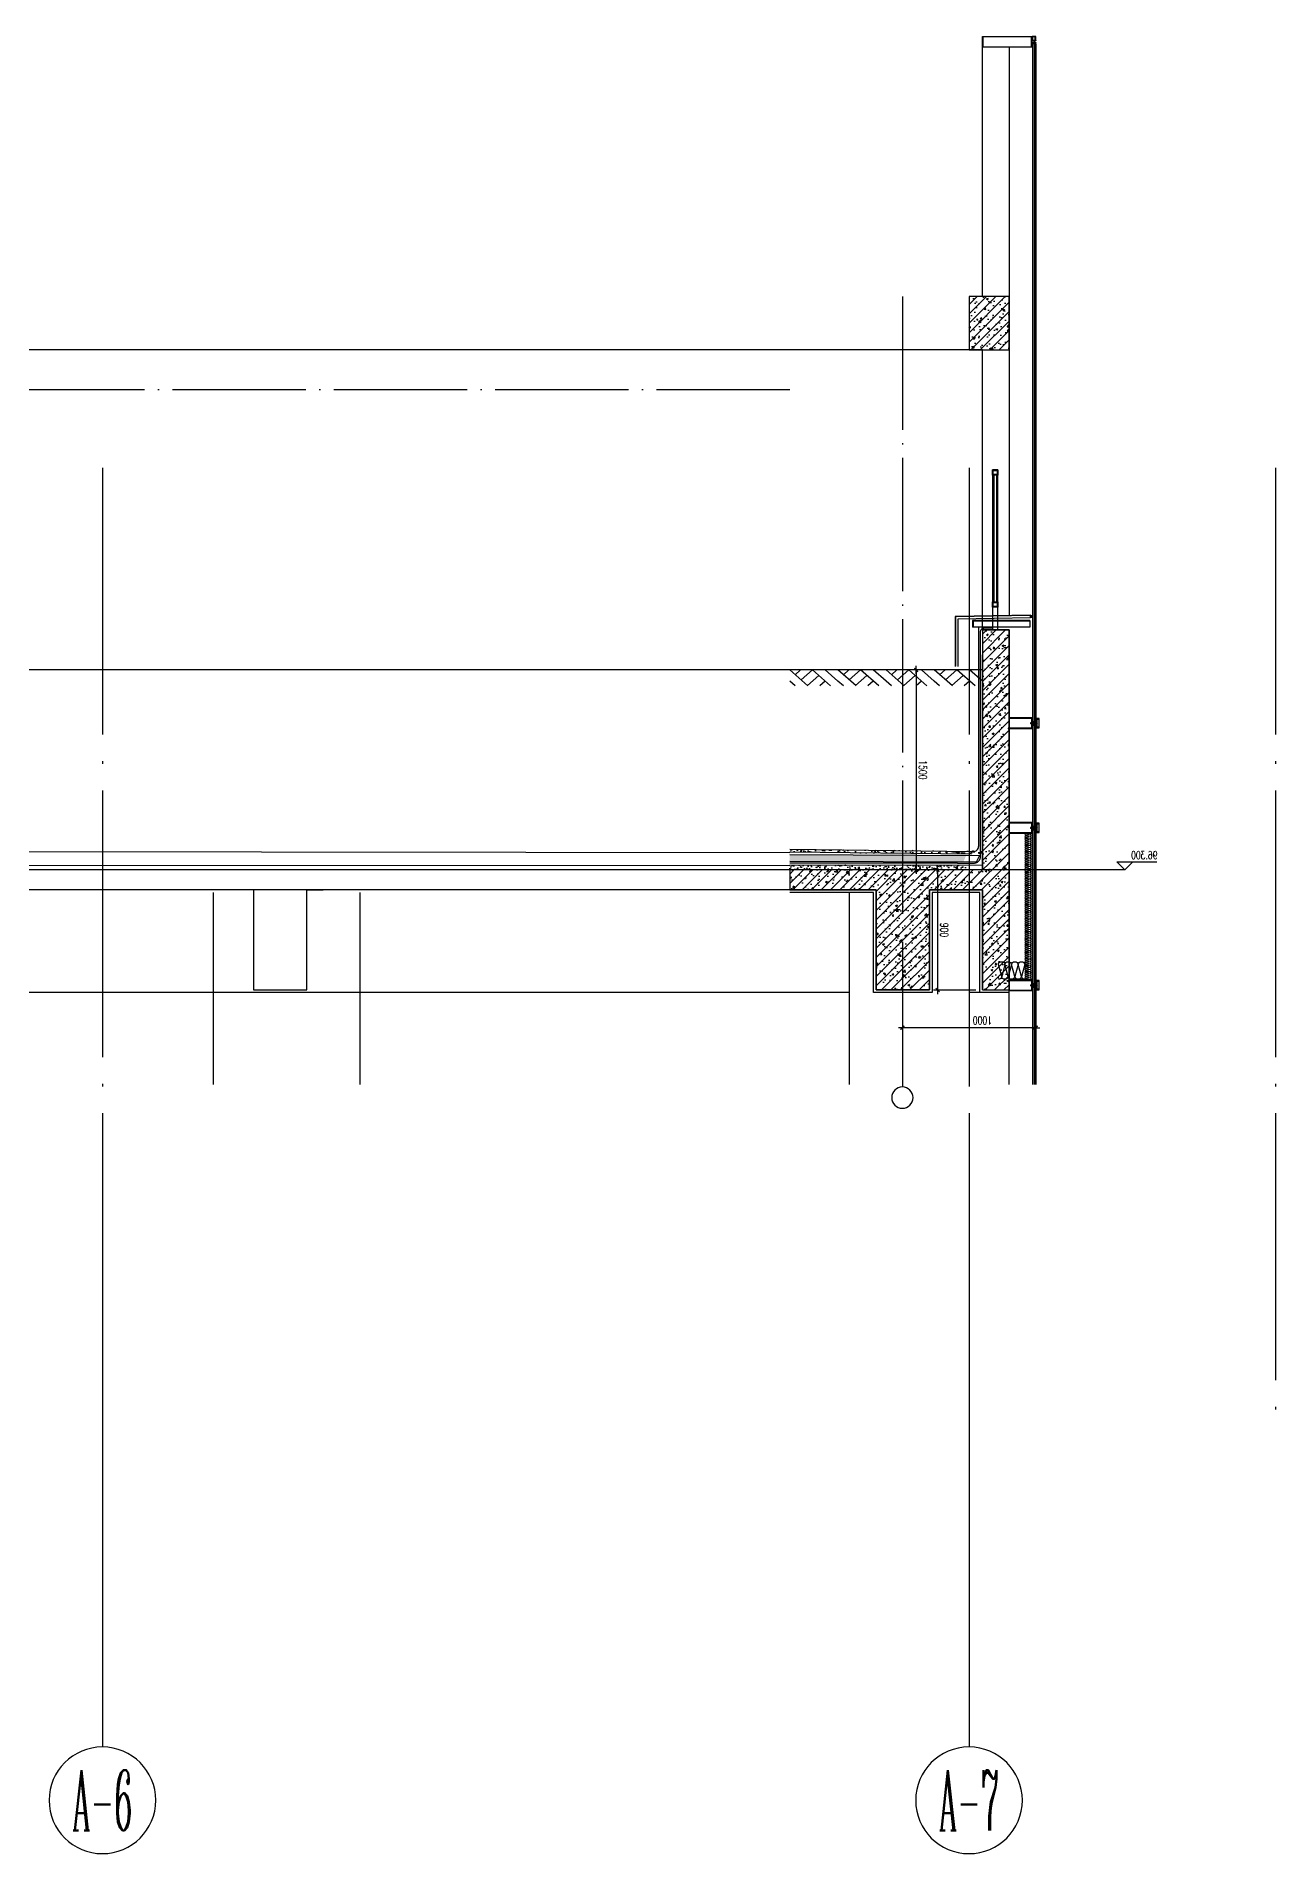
# Model space of a CAD drawing. Extents: x 1980812 to 2578970, y -669191 to 284498.
# Drawn here: x 2036271 to 2045567, y -669191 to -655566 of the extents above; entities that cross this region are included whole.
import ezdxf
from ezdxf.enums import TextEntityAlignment as Align

# ---------------------------------------------------------------- set-up
doc = ezdxf.new("R2010")
doc.units = 0
doc.header["$LTSCALE"] = 1000
doc.header["$MEASUREMENT"] = 0
for name, pattern in [('CENTER', [2, 1.25, -0.25, 0.25, -0.25]), ('DASH', [0.35, 0.25, -0.1]), ('DOTE', [2.42, 2, -0.2, 0.02, -0.2]), ('HIDDEN', [0.375, 0.25, -0.125]), ('HIDDEN2', [0.1875, 0.125, -0.0625])]:
    doc.linetypes.add(name, pattern=pattern)
for name, color, linetype in [('A-SECT-MBND-FINE', 252, 'Continuous'), ('A-SECT-MCUT', 1, 'Continuous'), ('A-SECT-MCUT-FINE', 137, 'Continuous'), ('ALUM-02', 4, 'Continuous'), ('AXIS', 3, 'Continuous'), ('AXIS_TEXT', 7, 'Continuous'), ('BH', 191, 'Continuous'), ('DIM_ELEV', 3, 'Continuous'), ('dote', 1, 'DOTE'), ('FILL', 251, 'Continuous'), ('PUB_TEXT', 7, 'Continuous'), ('SF', 1, 'Continuous'), ('STEEL', 3, 'Continuous'), ('SXJF', 8, 'Continuous'), ('TEXT', 7, 'Continuous'), ('WALL', 4, 'Continuous'), ('WINDOW', 2, 'Continuous'), ('保温卷材', 6, 'Continuous'), ('保温板', 20, 'Continuous'), ('可见看线', 63, 'Continuous'), ('柱墙填充', 181, 'Continuous'), ('栏杆', 143, 'Continuous'), ('详细标注', 231, 'Continuous'), ('防水卷材', 6, 'DASH'), ('面层', 31, 'Continuous')]:
    doc.layers.add(name, color=color, linetype=linetype)
doc.styles.add('_TCH_AXIS', font='COMPLEX', dxfattribs={"bigfont": 'GBCBIG'})
doc.styles.add('_TCH_DIM', font='SIMPLEX', dxfattribs={"bigfont": 'GBCBIG'})
doc.styles.add('COMPLEX', font='COMPLEX')
doc.styles.add('DIM_FONT', font='SIMPLEX', dxfattribs={"width": 0.7, "bigfont": 'GBCBIG'})
doc.styles.add('ROMANS', font='simplex_.ttf', dxfattribs={"width": 0.8, "height": 500})
doc.dimstyles.new('DIMN20', dxfattribs={"dimscale": 0.2, "dimtxt": 300, "dimasz": 1, "dimexe": 150, "dimexo": 0, "dimgap": 100, "dimtad": 1, "dimdec": 0, "dimzin": 0, "dimdsep": 46, "dimtxsty": 'DIM_FONT', "dimblk1": '_DIMX', "dimblk2": '_DIMX', "dimsah": 1, "dimcen": 0.09, "dimclrd": 256, "dimclre": 256, "dimclrt": 7, "dimadec": 0, "dimazin": 0, "dimtfac": 1, "dimtdec": 0, "dimtix": 1, "dimtmove": 2, "dimatfit": 3, "dimldrblk": '_DIMX', "dimfxl": 150, "dimtolj": 1, "dimtzin": 0, "dimarcsym": 0})
pattern_1 = [(130, (3540175.08, -414547.667), (-71.7260183, -6.2752135), [7.5, -82.5]), (185, (3540175.08, -414547.67), (13.8751334, 75.2192134), [6, -66]), (79.5486, (3540169.105, -414548.19), (-57.8509382, 68.9439542), [6.374019, -70.1142112]), (133.8158, (3540175.08, -414527.67), (-106.724105, -16.5519014), [11.25, -123.75]), (83.3644, (3540166.19, -414529.05), (-93.4662706, 97.411787), [9.561029, -105.1713]), (188.8158, (3540175.08, -414527.67), (-93.4661945, 97.41186), [9, -99]), (159, (3540165.08, -414532.667), (-59.6907052, -40.261889), [7.5, -82.5]), (214, (3540165.08, -414532.67), (-24.3315332, 72.5150045), [6, -66]), (108.5486, (3540160.11, -414536.02), (-84.022263, 32.2530497), [6.374019, -70.1142112]), (142.5, (3540175.083, -414547.667), (-1.21598553, 33.2893854), [0, -65.2, 0, -67, 0, -66.25]), (172.5, (3540175.083, -414547.667), (-26.30695374, 39.4411712), [0, -38.2, 0, -63.7, 0, -25.25]), (212.5, (3540197.383, -414547.667), (-53.3822436, -2.25548717), [0, -25, 0, -78, 0, -103.5]), (222.5, (3540207.383, -414547.667), (-58.318617, 10.0104982), [0, -32.5, 0, -51.8, 0, -73.5])]

# ---------------------------------------------------------------- blocks, each defined once
blk = doc.blocks.new('_DIMX')
blk.add_line((-150, 0), (150, 0))
at = {"const_width": 50}
blk.add_lwpolyline([(-70, -70), (70, 70)], dxfattribs=at)
blk = doc.blocks.new('*D2859')
at = {"layer": 'Defpoints', "color": 0, "transparency": 16777216}
for p in [(2043467, -661816, 0), (2043031, -662716), (2043317, -662716, 0)]:
    blk.add_point(p, dxfattribs=at)
at = {"layer": '详细标注', "lineweight": -2, "transparency": 16777216}
for p, q in [((2043467, -661816), (2043001, -661816)), ((2043031, -661816), (2043031, -662715)), ((2043317, -662716), (2043001, -662716))]:
    blk.add_line(p, q, dxfattribs=at)
at = {"layer": '详细标注', "lineweight": -2, "transparency": 16777216, "xscale": 0.2, "yscale": 0.2, "zscale": 0.2}
for p, rotation in [((2043031, -661816), 90), ((2043031, -662716), 270)]:
    blk.add_blockref('_DIMX', p, dxfattribs=dict(at, rotation=rotation))
at = {"layer": '详细标注', "color": 7, "transparency": 16777216, "insert": (2043081, -662266), "char_height": 60, "attachment_point": 5, "rotation": 270, "style": 'DIM_FONT'}
blk.add_mtext('\\A1;900', dxfattribs=at)
blk = doc.blocks.new('*D2860')
at = {"layer": 'Defpoints', "color": 0, "transparency": 16777216}
for p in [(2043367, -660316, 0), (2042870, -661816), (2043367, -661816, 0)]:
    blk.add_point(p, dxfattribs=at)
at = {"layer": '详细标注', "lineweight": -2, "transparency": 16777216}
for p, q in [((2043367, -660316), (2042840, -660316)), ((2042870, -660316), (2042870, -661815)), ((2043367, -661816), (2042840, -661816))]:
    blk.add_line(p, q, dxfattribs=at)
at = {"layer": '详细标注', "lineweight": -2, "transparency": 16777216, "xscale": 0.2, "yscale": 0.2, "zscale": 0.2}
for p, rotation in [((2042870, -660316), 90), ((2042870, -661816), 270)]:
    blk.add_blockref('_DIMX', p, dxfattribs=dict(at, rotation=rotation))
at = {"layer": '详细标注', "color": 7, "transparency": 16777216, "insert": (2042920, -661066), "char_height": 60, "attachment_point": 5, "rotation": 270, "style": 'DIM_FONT'}
blk.add_mtext('\\A1;1500', dxfattribs=at)
blk = doc.blocks.new('*D2861')
at = {"layer": 'Defpoints', "color": 0, "transparency": 16777216}
for p in [(2042767, -662850, 0), (2043767, -662850, 0), (2042767, -662999, 0)]:
    blk.add_point(p, dxfattribs=at)
at = {"layer": '详细标注', "lineweight": -2, "transparency": 16777216}
for p, q in [((2042767, -662850, 0), (2042767, -663029, 0)), ((2043767, -662850, 0), (2043767, -663029, 0)), ((2043766, -662999, 0), (2042767, -662999, 0))]:
    blk.add_line(p, q, dxfattribs=at)
at = {"layer": '详细标注', "lineweight": -2, "transparency": 16777216, "xscale": 0.2, "yscale": 0.2, "zscale": 0.2}
for p, rotation in [((2042767, -662999, 0), 180.0001417784383), ((2043767, -662999, 0), 0.0001417784382115813)]:
    blk.add_blockref('_DIMX', p, dxfattribs=dict(at, rotation=rotation))
at = {"layer": '详细标注', "color": 7, "transparency": 16777216, "insert": (2043367, -662944, 0), "char_height": 60, "attachment_point": 5, "rotation": 180.0001, "style": 'DIM_FONT'}
blk.add_mtext('\\A1;1000', dxfattribs=at)
blk = doc.blocks.new('M5x45_Pan')
at = {"color": 8, "linetype": 'HIDDEN'}
for p, q in [((0, 2), (45, 2)), ((44, -3), (44, 2)), ((0, -2), (45, -2))]:
    blk.add_line(p, q, dxfattribs=at)
at = {"color": 0, "linetype": 'ByBlock'}
blk.add_lwpolyline([(-1, -5), (0, -5), (0, 5), (-1, 5, 0.228537), (-2, 4, 0.349288), (-2, -4, 0.228537)], format="xyb", close=True, dxfattribs=at)
at = {"color": 8, "linetype": 'HIDDEN2'}
blk.add_lwpolyline([(-4, 1), (-2, 1), (-2, -1), (-4, -1)], dxfattribs=at)
at = {"color": 8, "linetype": 'ByBlock'}
blk.add_lwpolyline([(0, 2), (44, 2), (45, 2), (45, -2), (44, -3), (0, -3)], dxfattribs=at)
at = {"layer": 'TEXT', "color": 8, "linetype": 'CENTER'}
blk.add_line((48, 0), (-7, 0), dxfattribs=at)
at = {"layer": 'Defpoints', "color": 8, "style": 'ROMANS', "width": 0.8}
blk.add_text('M5x45', height=1, rotation=90, dxfattribs=at).set_placement((-1, 0), align=Align.MIDDLE)
blk = doc.blocks.new('A$C7D172E5E')
at = {"layer": 'A-SECT-MCUT'}
for points in [[(0, -40), (0, -80), (-136, -80), (-172, -80), (-172, -48), (-189, -48), (-189, -47), (-185, -46), (-185, -47), (-172, -47), (-172, -40), (-172, -33), (-185, -33), (-185, -34), (-189, -33), (-189, -32), (-172, -32), (-172, 0), (-136, 0), (0, 0)], [(-189, -45), (-185, -45), (-185, -46), (-185, -47), (-186, -46), (-189, -47), (-189, -48), (-201, -48), (-201, -46), (-191, -46), (-191, -34), (-201, -34), (-201, -32), (-189, -32), (-189, -33), (-186, -34), (-185, -33), (-185, -34), (-185, -35), (-189, -35)], [(-169, -78), (-3, -78), (-3, -40), (-3, -3), (-169, -3)]]:
    blk.add_lwpolyline(points, close=True, dxfattribs=at)
for points in [[(-205, -75), (-225, -75), (-225, -5), (-205, -5, -0.414214), (-205, -6), (-205, -6, -0.351524), (-205, -6), (-209, -7, -0.256425), (-210, -7), (-210, -6, 0.198912), (-211, -6), (-216, -6, 0.414214), (-217, -7), (-217, -10, -0.414214), (-217, -10), (-218, -10, -0.414214), (-218, -10), (-218, -7, 0.414214), (-219, -6), (-223, -6, 0.414214), (-223, -7), (-223, -73, 0.414214), (-223, -74), (-219, -74, 0.414214), (-218, -73), (-218, -70, -0.414214), (-218, -70), (-217, -70, -0.414214), (-217, -70), (-217, -73, 0.414214), (-216, -74), (-211, -74, 0.198912), (-210, -74), (-210, -73, -0.256425), (-209, -73), (-205, -74, -0.351524), (-205, -74), (-205, -75, -0.414214)], [(-205, -29, -0.414214), (-205, -30), (-206, -30, 0.414214), (-207, -30), (-207, -50, 0.414214), (-206, -51), (-205, -51, -0.414214), (-205, -51), (-205, -52, -0.414214), (-205, -53), (-209, -53), (-209, -60, 0.414214), (-209, -61), (-205, -61, -0.414214), (-205, -61), (-205, -64, -0.414214), (-205, -64), (-206, -64, -0.414214), (-206, -64), (-206, -63, 0.414214), (-207, -63), (-209, -63, 0.414214), (-209, -63), (-209, -70, 0.414214), (-209, -71), (-207, -71, 0.414214), (-206, -70), (-206, -70, -0.414214), (-206, -69), (-205, -69, -0.414214), (-205, -70), (-205, -73, -0.479811), (-206, -73), (-209, -73, 0.256425), (-210, -73), (-210, -73, -0.198912), (-211, -74), (-214, -74, -0.10157), (-214, -74), (-216, -73, -0.300021), (-217, -72), (-217, -71, -0.414214), (-216, -71), (-212, -71, 0.414214), (-212, -70), (-212, -63), (-212, -17), (-212, -10, 0.414214), (-212, -9), (-216, -9, -0.414214), (-217, -9), (-217, -8, -0.300021), (-216, -7), (-214, -6, -0.10157), (-214, -6), (-211, -6, -0.198912), (-210, -7), (-210, -7, 0.256425), (-209, -7), (-206, -7, -0.479811), (-205, -7), (-205, -10, -0.414214), (-205, -11), (-206, -11, -0.414214), (-206, -10), (-206, -10, 0.414214), (-207, -9), (-209, -9, 0.414214), (-209, -10), (-209, -17, 0.414214), (-209, -17), (-207, -17, 0.414214), (-206, -17), (-206, -16, -0.414214), (-206, -16), (-205, -16, -0.414214), (-205, -16), (-205, -19, -0.414214), (-205, -19), (-209, -19, 0.414214), (-209, -20), (-209, -28), (-205, -28, -0.414214), (-205, -28)]]:
    blk.add_lwpolyline(points, format="xyb", close=True, dxfattribs=at)
at = {"layer": 'A-SECT-MCUT-FINE'}
for p, q in [((-181, -26, 0), (-195, -26, 0)), ((-181, -54, 0), (-195, -54, 0))]:
    blk.add_line(p, q, dxfattribs=at)
for centre in [(-182, -29, 0), (-182, -51, 0)]:
    blk.add_circle(centre, 2.98, dxfattribs=at)
for centre, start, end in [((-199, -29, 0), 320.5682, 27.9183), ((-199, -51, 0), 332.0817, 39.4318)]:
    blk.add_arc(centre, 5.39, start, end, dxfattribs=at)
at = {"layer": 'WINDOW'}
for p, q in [((-200, -25, 0), (-199, -26, 0)), ((-200, -55, 0), (-199, -54, 0)), ((-199, -26, 0), (-195, -26, 0)), ((-199, -54, 0), (-195, -54, 0)), ((-195, -26, 0), (-194, -25, 0)), ((-195, -54, 0), (-194, -55, 0)), ((-181, -26, 0), (-182, -25, 0)), ((-181, -54, 0), (-182, -55, 0)), ((-177, -26, 0), (-181, -26, 0)), ((-177, -54, 0), (-181, -54, 0)), ((-176, -25, 0), (-177, -26, 0)), ((-176, -55, 0), (-177, -54, 0))]:
    blk.add_line(p, q, dxfattribs=at)
at = {"layer": 'SF', "rotation": 0.0004018880973149244}
blk.add_blockref('M5x45_Pan', (-207, -40, 0), dxfattribs=at)
blk = doc.blocks.new('15mm铝板胶缝')
at = {"layer": 'FILL'}
h = blk.add_hatch(dxfattribs=at)
h.set_pattern_fill('HEX', color=256, scale=7, style=0)
h.set_pattern_definition([(0, (-4e-14, -1.343), (0, 1.51554), [0.875, -1.75]), (120, (-4e-14, -1.343), (-1.3125, -0.75777), [0.875, -1.75]), (60, (0.875, -1.343), (-1.3125, 0.75777), [0.875, -1.75])])
edge = h.paths.add_edge_path()
edge.add_ellipse((8, 12), major_axis=(-7.5, 0), ratio=0.703876, start_angle=0, end_angle=360)
h = blk.add_hatch(dxfattribs=at)
h.set_pattern_fill('DOTS', color=256, scale=10, style=0)
edge = h.paths.add_edge_path()
edge.add_line((15, 0), (15, 11))
edge.add_ellipse((8, 12), major_axis=(-7.5, 0), ratio=0.703876, start_angle=0, end_angle=180, ccw=False)
edge.add_line((0, 10), (0, 0))
edge.add_arc((8, -13), 15.1, 60.1372, 119.8628, ccw=False)
at = {"layer": 'SXJF'}
blk.add_lwpolyline([(15, 12), (15, 0, 0.266667), (0, 0), (0, 12)], format="xyb", dxfattribs=at)
blk.add_ellipse((8, 12), major_axis=(-7.5, 0), ratio=0.703876, dxfattribs=at)
blk = doc.blocks.new('$LinePat$素土夯实')
at = {"color": 0}
for p, q in [((0, -210), (210, 0)), ((120, -300), (420, 0)), ((420, 0), (608, -188)), ((495, -300), (795, 0)), ((615, 0), (705, -90)), ((210, -210), (300, -300)), ((315, -105), (502, -293)), ((705, -300), (795, -210))]:
    blk.add_line(p, q, dxfattribs=at)
blk = doc.blocks.new('_AXISO')
blk.add_circle((0, 0), 0.5)
at = {"layer": 'AXIS_TEXT', "style": 'COMPLEX', "width": 1.041667}
blk.add_attdef('A', text='', height=0.56, dxfattribs=at).set_placement((-0.25, -0.28), (0.25, -0.28), align=Align.FIT)
blk = doc.blocks.new('$LinePat$岩棉板')
at = {"color": 0}
for p, q in [((0, -17), (12, -67)), ((12, -67), (24, -17))]:
    blk.add_line(p, q, dxfattribs=at)
for centre, start, end in [((12, -17), 0, 180), ((0, -67), 270, 0), ((24, -67), 180, 270)]:
    blk.add_arc(centre, 12, start, end, dxfattribs=at)
at = {"layer": 'Defpoints'}
blk.add_point((0, 0.1), dxfattribs=at)
at = {"layer": 'Defpoints', "color": 0}
blk.add_point((24, -84), dxfattribs=at)

msp = doc.modelspace()

# ---------------------------------------------------------------- hatches: boundary and pattern name
at = {"layer": 'BH'}
h = msp.add_hatch(dxfattribs=at)
h.set_pattern_fill('惶妮土', color=256, scale=10, style=0)
h.set_pattern_definition(pattern_1)
h.paths.add_polyline_path([(2043366.5, -661674.3), (2043366.5, -661693.4), (2041921.6, -661682.8), (2041921.6, -661663.7)])
h = msp.add_hatch(dxfattribs=at)
h.set_pattern_fill('惶妮土', color=256, scale=10, style=0)
h.set_pattern_definition(pattern_1)
h.paths.add_polyline_path([(2043246.5, -661780), (2043246.5, -661815.8), (2041921.6, -661815.8), (2041921.6, -661778.2)])
at = {"layer": '保温板'}
h = msp.add_hatch(dxfattribs=at)
h.set_pattern_fill('HONEY', color=256, scale=8, style=0)
h.set_pattern_definition([(7e-15, (525038.008, -177403.081), (19.05, 10.99852), [12.7, -25.4]), (120, (525038.008, -177403.081), (-19.049997724, 10.99852394), [12.7, -25.4]), (60, (525038.008, -177403.081), (2.276e-06, 21.99704394), [-25.4, 12.7])])
h.paths.add_polyline_path([(2042740.9, -661707.2), (2043244.1, -661710.1), (2043224.5, -661753.4), (2041921.6, -661750.4), (2041921.6, -661703.4)])
at = {"layer": '柱墙填充'}
h = msp.add_hatch(dxfattribs=at)
h.set_pattern_fill('钢筋混凝土', color=256, scale=20)
h.set_pattern_definition([(45, (722263.257, 174490.42), (-35.355339, 35.355339), []), (50, (722263.26, 174490.42), (143.4520365, -12.550427), [15, -165]), (355, (722263.26, 174490.42), (-27.750267, 150.438427), [12, -132]), (100.4514, (722275.21, 174489.38), (115.701876, 137.887908), [12.748038, -140.228422]), (46.1842, (722263.26, 174530.42), (213.44821, -33.103803), [22.5, -247.5]), (96.6356, (722281.04, 174527.66), (186.93254, 194.823574), [19.122058, -210.3426]), (351.1842, (722263.26, 174530.42), (186.93239, 194.82372), [18, -198]), (21, (722283.26, 174520.42), (119.38141, -80.523778), [15, -165]), (326, (722283.26, 174520.42), (48.663066, 145.030009), [12, -132]), (71.4514, (722293.2, 174513.71), (168.044526, 64.506099), [12.748038, -140.228422]), (37.5, (722263.257, 174490.42), (2.431971, 66.5787708), [0, -130.4, 0, -134, 0, -132.5]), (7.5, (722263.26, 174490.42), (52.6139075, 78.8823424), [0, -76.4, 0, -127.4, 0, -50.5]), (327.5, (722218.657, 174490.42), (106.7644872, -4.5109743), [0, -50, 0, -156, 0, -207]), (317.5, (722198.66, 174490.42), (116.637234, 20.0209965), [0, -65, 0, -103.6, 0, -147])])
h.paths.add_polyline_path([(2043566.5, -657515.7), (2043266.5, -657515.7), (2043266.5, -657915.7), (2043566.5, -657915.7)])
h = msp.add_hatch(dxfattribs=at)
h.set_pattern_fill('钢筋混凝土', color=256, scale=20)
h.set_pattern_definition([(45, (721483.76, 169652.87), (-35.355339, 35.355339), []), (50, (721483.76, 169652.87), (143.4520365, -12.550427), [15, -165]), (355, (721483.76, 169652.87), (-27.750267, 150.438427), [12, -132]), (100.4514, (721495.72, 169651.82), (115.701876, 137.887908), [12.748038, -140.228422]), (46.1842, (721483.76, 169692.87), (213.44821, -33.103803), [22.5, -247.5]), (96.6356, (721501.55, 169690.11), (186.93254, 194.823574), [19.122058, -210.3426]), (351.1842, (721483.76, 169692.87), (186.93239, 194.82372), [18, -198]), (21, (721503.76, 169682.87), (119.38141, -80.523778), [15, -165]), (326, (721503.76, 169682.87), (48.663066, 145.030009), [12, -132]), (71.4514, (721513.71, 169676.16), (168.044526, 64.506099), [12.748038, -140.228422]), (37.5, (721483.76, 169652.87), (2.431971, 66.5787708), [0, -130.4, 0, -134, 0, -132.5]), (7.5, (721483.76, 169652.87), (52.6139075, 78.8823424), [0, -76.4, 0, -127.4, 0, -50.5]), (327.5, (721439.16, 169652.87), (106.7644872, -4.5109743), [0, -50, 0, -156, 0, -207]), (317.5, (721419.16, 169652.87), (116.637234, 20.0209965), [0, -65, 0, -103.6, 0, -147])])
h.paths.add_polyline_path([(2043566.5, -660015.7), (2043366.5, -660015.7), (2043366.5, -661815.7), (2041921.6, -661815.7), (2041921.6, -661965.7), (2042569, -661965.7), (2042569, -662715.7), (2042969, -662715.7), (2042969, -661965.7), (2043366.5, -661965.7), (2043366.5, -662715.7), (2043566.5, -662715.7)])

# ---------------------------------------------------------------- linework, layer by layer
at = {"layer": 'A-SECT-MBND-FINE'}
for p, q in [((2042445, -661965.7, 0), (2042045, -661965.7, 0)), ((2037899, -662715.7, 0), (2038299, -662715.7, 0)), ((2042969, -662715.7, 0), (2042569, -662715.7, 0))]:
    msp.add_line(p, q, dxfattribs=at)
at = {"layer": 'A-SECT-MCUT', "elevation": 0}
for points in [[(2043366.5, -655605.7), (2043366.5, -655565.7), (2043702.1, -655565.7), (2043738.5, -655565.7), (2043738.5, -655597.9), (2043755.2, -655597.9), (2043755.2, -655598.8), (2043751.8, -655599.6), (2043751.2, -655599.1), (2043738.5, -655599.1), (2043738.5, -655605.7), (2043738.5, -655612.2), (2043751.2, -655612.2), (2043751.8, -655611.7), (2043755.2, -655612.5), (2043755.2, -655613.4), (2043738.5, -655613.4), (2043738.5, -655645.7), (2043702.1, -655645.7), (2043366.5, -655645.7)], [(2043735.5, -655568.2), (2043369.5, -655568.2), (2043369.5, -655605.7), (2043369.5, -655643.2), (2043735.5, -655643.2)], [(2043766.5, -655565.7), (2043739.5, -655565.7), (2043739.5, -655596.9), (2043766.5, -655596.9)], [(2043763.5, -655568.7), (2043742.5, -655568.7), (2043742.5, -655593.9), (2043763.5, -655593.9)], [(2043755.8, -655600.3), (2043752, -655600.7), (2043751.1, -655599.6), (2043751.7, -655599.1), (2043752.3, -655599.6), (2043755.8, -655598.8), (2043755.8, -655597.9), (2043767, -655597.9), (2043767, -655599.4), (2043757, -655599.4), (2043757, -655611.9), (2043767, -655611.9), (2043767, -655613.4), (2043755.8, -655613.4), (2043755.8, -655612.6), (2043752.3, -655611.7), (2043751.7, -655612.2), (2043751.1, -655611.8), (2043752, -655610.7), (2043755.8, -655611)], [(2043755.8, -655600.3), (2043752, -655600.7), (2043751.1, -655599.6), (2043751.7, -655599.1), (2043752.3, -655599.6), (2043755.8, -655598.8), (2043755.8, -655597.9), (2043767, -655597.9), (2043767, -655599.4), (2043757, -655599.4), (2043757, -655611.9), (2043767, -655611.9), (2043767, -655613.4), (2043755.8, -655613.4), (2043755.8, -655612.6), (2043752.3, -655611.7), (2043751.7, -655612.2), (2043751.1, -655611.8), (2043752, -655610.7), (2043755.8, -655611)], [(2043755.8, -655600.3), (2043752, -655600.7), (2043751.1, -655599.6), (2043751.7, -655599.1), (2043752.3, -655599.6), (2043755.8, -655598.8), (2043755.8, -655597.9), (2043767, -655597.9), (2043767, -655599.4), (2043757, -655599.4), (2043757, -655611.9), (2043767, -655611.9), (2043767, -655613.4), (2043755.8, -655613.4), (2043755.8, -655612.6), (2043752.3, -655611.7), (2043751.7, -655612.2), (2043751.1, -655611.8), (2043752, -655610.7), (2043755.8, -655611)], [(2043566.5, -660715.7), (2043566.5, -660755.7), (2043702.1, -660755.7), (2043738.5, -660755.7), (2043738.5, -660723.4), (2043755.2, -660723.4), (2043755.2, -660722.5), (2043751.8, -660721.7), (2043751.2, -660722.2), (2043738.5, -660722.2), (2043738.5, -660715.7), (2043738.5, -660709.1), (2043751.2, -660709.1), (2043751.8, -660709.6), (2043755.2, -660708.8), (2043755.2, -660707.9), (2043738.5, -660707.9), (2043738.5, -660675.7), (2043702.1, -660675.7), (2043566.5, -660675.7)], [(2043735.5, -660753.2), (2043569.5, -660753.2), (2043569.5, -660715.7), (2043569.5, -660678.2), (2043735.5, -660678.2)], [(2043755.8, -660721), (2043752, -660720.7), (2043751.1, -660721.8), (2043751.7, -660722.2), (2043752.3, -660721.7), (2043755.8, -660722.6), (2043755.8, -660723.4), (2043767, -660723.4), (2043767, -660721.9), (2043757, -660721.9), (2043757, -660709.4), (2043767, -660709.4), (2043767, -660707.9), (2043755.8, -660707.9), (2043755.8, -660708.8), (2043752.3, -660709.6), (2043751.7, -660709.1), (2043751.1, -660709.6), (2043752, -660710.7), (2043755.8, -660710.3)]]:
    msp.add_lwpolyline(points, close=True, dxfattribs=at)
for points in [[(2043772, -660750.7), (2043791.5, -660750.7), (2043791.5, -660680.7), (2043772, -660680.7, 0.4142136), (2043771.5, -660681.2), (2043771.5, -660681.5, 0.351524), (2043771.9, -660682), (2043775.8, -660682.8, 0.2564253), (2043776.2, -660682.7), (2043776.9, -660682, -0.1989124), (2043777.2, -660681.9), (2043783, -660681.9, -0.4142136), (2043783.5, -660682.4), (2043783.5, -660685.4, 0.4142136), (2043784, -660685.9), (2043784.5, -660685.9, 0.4142136), (2043785, -660685.4), (2043785, -660682.4, -0.4142136), (2043785.5, -660681.9), (2043789.5, -660681.9, -0.4142136), (2043790, -660682.4), (2043790, -660749, -0.4142136), (2043789.5, -660749.5), (2043785.5, -660749.5, -0.4142136), (2043785, -660749), (2043785, -660746, 0.4142136), (2043784.5, -660745.5), (2043784, -660745.5, 0.4142136), (2043783.5, -660746), (2043783.5, -660749, -0.4142136), (2043783, -660749.5), (2043777.2, -660749.5, -0.1989124), (2043776.9, -660749.3), (2043776.2, -660748.7, 0.2564253), (2043775.8, -660748.5), (2043771.9, -660749.4, 0.351524), (2043771.5, -660749.9), (2043771.5, -660750.2, 0.4142136)], [(2043771.5, -660704.7, 0.4142136), (2043772, -660705.2), (2043773, -660705.2, -0.4142136), (2043773.5, -660705.7), (2043773.5, -660725.7, -0.4142136), (2043773, -660726.2), (2043772, -660726.2, 0.4142136), (2043771.5, -660726.7), (2043771.5, -660727.7, 0.4142136), (2043772, -660728.2), (2043776, -660728.2), (2043776, -660735.9, -0.4142136), (2043775.5, -660736.4), (2043772, -660736.4, 0.4142136), (2043771.5, -660736.9), (2043771.5, -660739.4, 0.4142136), (2043772, -660739.9), (2043772.5, -660739.9, 0.4142136), (2043773, -660739.4), (2043773, -660738.9, -0.4142136), (2043773.5, -660738.4), (2043775.5, -660738.4, -0.4142136), (2043776, -660738.9), (2043776, -660745.9, -0.4142136), (2043775.5, -660746.4), (2043773.5, -660746.4, -0.4142136), (2043773, -660745.9), (2043773, -660745.4, 0.4142136), (2043772.5, -660744.9), (2043772, -660744.9, 0.4142136), (2043771.5, -660745.4), (2043771.5, -660748.6, 0.479811), (2043772.1, -660749.1), (2043775.8, -660748.3, -0.2564253), (2043776.3, -660748.4), (2043777, -660749.1, 0.1989124), (2043777.3, -660749.3), (2043780.3, -660749.3, 0.1015701), (2043780.5, -660749.2), (2043782.9, -660748.2, 0.3000211), (2043783.2, -660747.7), (2043783.2, -660746.9, 0.4142136), (2043782.7, -660746.4), (2043779, -660746.4, -0.4142136), (2043778.5, -660745.9), (2043778.5, -660739.2), (2043778.5, -660692.2), (2043778.5, -660685.4, -0.4142136), (2043779, -660684.9), (2043782.7, -660684.9, 0.4142136), (2043783.2, -660684.4), (2043783.2, -660683.6, 0.3000211), (2043782.9, -660683.2), (2043780.5, -660682.1, 0.1015701), (2043780.3, -660682.1), (2043777.3, -660682.1, 0.1989124), (2043777, -660682.2), (2043776.3, -660682.9, -0.2564253), (2043775.8, -660683), (2043772.1, -660682.2, 0.479811), (2043771.5, -660682.7), (2043771.5, -660685.9, 0.4142136), (2043772, -660686.4), (2043772.5, -660686.4, 0.4142136), (2043773, -660685.9), (2043773, -660685.4, -0.4142136), (2043773.5, -660684.9), (2043775.5, -660684.9, -0.4142136), (2043776, -660685.4), (2043776, -660692.4, -0.4142136), (2043775.5, -660692.9), (2043773.5, -660692.9, -0.4142136), (2043773, -660692.4), (2043773, -660691.9, 0.4142136), (2043772.5, -660691.4), (2043772, -660691.4, 0.4142136), (2043771.5, -660691.9), (2043771.5, -660694.4, 0.4142136), (2043772, -660694.9), (2043775.5, -660694.9, -0.4142136), (2043776, -660695.4), (2043776, -660703.2), (2043772, -660703.2, 0.4142136), (2043771.5, -660703.7)]]:
    msp.add_lwpolyline(points, format="xyb", close=True, dxfattribs=at)
at = {"layer": 'A-SECT-MCUT-FINE'}
for p, q in [((2043366.5, -657515.7, 0), (2043366.5, -655565.7, 0)), ((2043566.5, -655645.7, 0), (2043566.5, -659908.9, 0)), ((2043747.5, -655619.4, 0), (2043761.5, -655619.4, 0)), ((2043747.5, -655619.4, 0), (2043761.5, -655619.4, 0)), ((2043747.5, -655619.4, 0), (2043761.5, -655619.4, 0)), ((2043366.5, -660015.7, 0), (2043366.5, -657915.7, 0)), ((2043747.5, -660702, 0), (2043761.5, -660702, 0)), ((2043747.5, -660729.4, 0), (2043761.5, -660729.4, 0)), ((2043566.5, -663423.3, 0), (2043566.5, -662715.7, 0))]:
    msp.add_line(p, q, dxfattribs=at)
for centre in [(2043748.7, -655616.4, 0), (2043748.7, -655616.4, 0), (2043748.7, -655616.4, 0), (2043748.7, -660704.9, 0), (2043748.7, -660726.4, 0)]:
    msp.add_circle(centre, 2.98, dxfattribs=at)
for centre, start, end in [((2043765.3, -655616.8, 0), 140.56823, 207.91829), ((2043765.3, -655616.8, 0), 140.56823, 207.91829), ((2043765.3, -655616.8, 0), 140.56823, 207.91829), ((2043765.3, -660704.5, 0), 152.08171, 219.43177), ((2043765.3, -660726.8, 0), 140.56823, 207.91829)]:
    msp.add_arc(centre, 5.39, start, end, dxfattribs=at)
at = {"layer": 'ALUM-02'}
msp.add_line((2043366.5, -660015.7, 0), (2043566.5, -660015.7, 0), dxfattribs=at)
at = {"layer": 'AXIS'}
for p, q in [((2042766.5, -663243.2, 0), (2042766.5, -663443.2, 0)), ((2036766.5, -664597.1), (2036766.5, -668391.5)), ((2043266.5, -664597.1), (2043266.5, -668391.5))]:
    msp.add_line(p, q, dxfattribs=at)
at = {"layer": 'DIM_ELEV'}
for p, q in [((2044435, -661815.7, 0), (2044375, -661755.7, 0)), ((2044375, -661755.7, 0), (2044674.2, -661755.7, 0)), ((2044435, -661815.7, 0), (2044495, -661755.7, 0))]:
    msp.add_line(p, q, dxfattribs=at)
at = {"layer": 'dote', "linetype": 'DOTE', "ltscale": 0.5}
for p, q in [((2042766.5, -657515.7, 0), (2042766.5, -663423.3, 0)), ((2041921.6, -658215.7, 0), (1996439.9, -658215.7, 0)), ((2041921.6, -661815.7, 0), (1996439.9, -661815.7, 0)), ((2044435, -661815.7, 0), (2041921.6, -661815.7, 0))]:
    msp.add_line(p, q, dxfattribs=at)
at = {"layer": 'dote'}
for p, q in [((2036766.5, -658800.2), (2036766.5, -665936.9)), ((2043266.5, -658800.2), (2043266.5, -665936.9)), ((2045566.5, -658800.2), (2045566.5, -665936.9))]:
    msp.add_line(p, q, dxfattribs=at)
at = {"layer": 'STEEL', "color": 0}
msp.add_line((2043721.5, -659994.7, 0), (2043292.1, -659994.7, 0), dxfattribs=at)
at = {"layer": 'STEEL'}
msp.add_line((2043727.5, -659906.7, 0), (2043727.5, -659926.7, 0), dxfattribs=at)
at = {"layer": 'STEEL', "elevation": 0}
for points in [[(2043727.5, -659906.7), (2043162.1, -659914.7), (2043162.1, -660289.7)], [(2043725, -659909.2), (2043164.6, -659917.2), (2043164.6, -660287.2)], [(2043727.5, -659926.7), (2043182.1, -659934.7), (2043182.1, -660289.7)], [(2043725, -659909.2), (2043725, -659926.7)]]:
    msp.add_lwpolyline(points, dxfattribs=at)
at = {"layer": 'STEEL', "color": 0, "elevation": 0}
for points in [[(2043721.5, -659944.7), (2043292.1, -659944.7), (2043292.1, -659994.7)], [(2043721.5, -659949.7), (2043297.1, -659949.7), (2043297.1, -659994.7)], [(2043721.5, -659944.7), (2043721.5, -659994.7)]]:
    msp.add_lwpolyline(points, dxfattribs=at)
at = {"layer": 'WALL'}
for p, q in [((2043366.5, -659882.1, 0), (2043366.5, -659882.1, 0)), ((2043366.5, -660015.7, 0), (2043366.5, -661815.7, 0)), ((2043566.5, -660015.7, 0), (2043366.5, -660015.7, 0)), ((2043566.5, -660015.7, 0), (2043566.5, -662715.7, 0)), ((2043366.5, -661815.7, 0), (2043366.5, -660204, 0)), ((2041921.6, -661815.7, 0), (2020619.7, -661815.7, 0)), ((2043366.5, -661815.7, 0), (2041921.6, -661815.7, 0)), ((2041921.6, -661965.7, 0), (2032297.4, -661965.7, 0)), ((2037899, -661965.7, 0), (2037899, -662715.7, 0)), ((2038299, -662715.7, 0), (2038299, -661965.7, 0)), ((2038299, -661965.7, 0), (2038423, -661965.7, 0)), ((2042045, -661965.7, 0), (2041921.6, -661965.7, 0)), ((2042569, -661965.7, 0), (2042445, -661965.7, 0)), ((2042569, -662715.7, 0), (2042569, -661965.7, 0)), ((2042969, -661965.7, 0), (2042969, -662715.7, 0)), ((2043366.5, -661965.7, 0), (2042969, -661965.7, 0)), ((2043366.5, -662715.7, 0), (2043366.5, -661965.7, 0)), ((2043366.5, -662715.7, 0), (2043366.5, -661965.7, 0)), ((2037899, -662715.7, 0), (2038299, -662715.7, 0)), ((2042969, -662715.7, 0), (2042569, -662715.7, 0)), ((2043366.5, -662715.7, 0), (2043566.5, -662715.7, 0))]:
    msp.add_line(p, q, dxfattribs=at)
at = {"layer": 'WALL', "elevation": 0}
for points in [[(2043566.5, -657515.7), (2043266.5, -657515.7), (2043266.5, -657915.7), (2043566.5, -657915.7)], [(2043566.5, -660015.7), (2043366.5, -660015.7), (2043366.5, -661815.7), (2041921.6, -661815.7), (2041921.6, -661965.7), (2042569, -661965.7), (2042569, -662715.7), (2042969, -662715.7), (2042969, -661965.7), (2043366.5, -661965.7), (2043366.5, -662715.7), (2043566.5, -662715.7)]]:
    msp.add_lwpolyline(points, close=True, dxfattribs=at)
for points in [[(2037899, -661965.7), (2037899, -662715.7), (2038299, -662715.7), (2038299, -661965.7)], [(2042445, -661965.7), (2042445, -661965.7), (2042045, -661965.7), (2042045, -661965.7)], [(2042969, -661965.7), (2042969, -662715.7), (2042569, -662715.7), (2042569, -661965.7)]]:
    msp.add_lwpolyline(points, dxfattribs=at)
at = {"layer": 'WINDOW'}
for p, q in [((2043742.5, -655613.4, 0), (2043742.5, -660701, 0)), ((2043742.5, -655620.4, 0), (2043743.5, -655619.4, 0)), ((2043742.5, -655620.4, 0), (2043743.5, -655619.4, 0)), ((2043742.5, -655620.4, 0), (2043743.5, -655619.4, 0)), ((2043743.5, -655619.4, 0), (2043747.5, -655619.4, 0)), ((2043743.5, -655619.4, 0), (2043747.5, -655619.4, 0)), ((2043743.5, -655619.4, 0), (2043747.5, -655619.4, 0)), ((2043747.5, -655619.4, 0), (2043748.5, -655620.4, 0)), ((2043747.5, -655619.4, 0), (2043748.5, -655620.4, 0)), ((2043747.5, -655619.4, 0), (2043748.5, -655620.4, 0)), ((2043748.5, -660701, 0), (2043748.5, -655620.4, 0)), ((2043760.5, -660701, 0), (2043760.5, -655619.4, 0)), ((2043761.5, -655619.4, 0), (2043760.5, -655620.4, 0)), ((2043761.5, -655619.4, 0), (2043760.5, -655620.4, 0)), ((2043761.5, -655619.4, 0), (2043760.5, -655620.4, 0)), ((2043765.5, -655619.4, 0), (2043761.5, -655619.4, 0)), ((2043765.5, -655619.4, 0), (2043761.5, -655619.4, 0)), ((2043765.5, -655619.4, 0), (2043761.5, -655619.4, 0)), ((2043766.5, -655620.4, 0), (2043765.5, -655619.4, 0)), ((2043766.5, -655620.4, 0), (2043765.5, -655619.4, 0)), ((2043766.5, -655620.4, 0), (2043765.5, -655619.4, 0)), ((2043766.5, -655620.4, 0), (2043766.5, -660701, 0)), ((2043742.5, -660701, 0), (2043743.5, -660702, 0)), ((2043743.5, -660702, 0), (2043747.5, -660702, 0)), ((2043747.5, -660702, 0), (2043748.5, -660701, 0)), ((2043761.5, -660702, 0), (2043760.5, -660701, 0)), ((2043765.5, -660702, 0), (2043761.5, -660702, 0)), ((2043766.5, -660701, 0), (2043765.5, -660702, 0)), ((2043742.5, -660723.4, 0), (2043742.5, -661486, 0)), ((2043742.5, -660730.4, 0), (2043743.5, -660729.4, 0)), ((2043743.5, -660729.4, 0), (2043747.5, -660729.4, 0)), ((2043747.5, -660729.4, 0), (2043748.5, -660730.4, 0)), ((2043748.5, -661486, 0), (2043748.5, -660730.4, 0)), ((2043761.5, -660729.4, 0), (2043760.5, -660730.4, 0)), ((2043760.5, -661486, 0), (2043760.5, -660729.4, 0)), ((2043765.5, -660729.4, 0), (2043761.5, -660729.4, 0)), ((2043766.5, -660730.4, 0), (2043765.5, -660729.4, 0)), ((2043766.5, -660730.4, 0), (2043766.5, -661486, 0)), ((2043742.5, -661515.4, 0), (2043742.5, -662666, 0)), ((2043748.5, -662666, 0), (2043748.5, -661515.4, 0)), ((2043760.5, -662666, 0), (2043760.5, -661514.4, 0)), ((2043766.5, -661515.4, 0), (2043766.5, -662666, 0)), ((2043742.5, -662695.4, 0), (2043742.5, -663423.3, 0)), ((2043748.5, -663423.3, 0), (2043748.5, -662695.4, 0)), ((2043760.5, -663423.3, 0), (2043760.5, -662694.4, 0)), ((2043766.5, -662695.4, 0), (2043766.5, -663423.3, 0))]:
    msp.add_line(p, q, dxfattribs=at)
at = {"layer": '保温板'}
for p, q in [((2041921.6, -660315.7, 0), (2024997.4, -660315.7, 0)), ((2043366.5, -660315.7, 0), (2041921.6, -660315.7, 0))]:
    msp.add_line(p, q, dxfattribs=at)
at = {"layer": '保温板', "elevation": 0}
msp.add_lwpolyline([(2041921.6, -661750.4), (2043323.6, -661755.3), (2043323.6, -661755.3), (2043344.1, -661710.1), (2041921.6, -661702.4)], dxfattribs=at)
at = {"layer": '可见看线'}
for p, q in [((2043366.5, -657915.7, 0), (2032516.5, -657915.7, 0)), ((2037599, -663423.3, 0), (2037599, -661985.7, 0)), ((2038699, -663423.3, 0), (2038699, -661985.7, 0)), ((2042369, -663423.3, 0), (2042369, -661985.7, 0)), ((2043269, -663423.3, 0), (2043269, -661985.7, 0)), ((2041921.6, -662735.7, 0), (2032647.4, -662735.7, 0)), ((2042369, -662735.7, 0), (2041921.6, -662735.7, 0)), ((2043346.5, -662735.7, 0), (2043269, -662735.7, 0))]:
    msp.add_line(p, q, dxfattribs=at)
at = {"layer": '栏杆', "color": 2}
for p, q in [((2043452.8, -658855.7, 0), (2043452.8, -659805.1, 0)), ((2043472.8, -658855.7, 0), (2043472.8, -659805.1, 0))]:
    msp.add_line(p, q, dxfattribs=at)
at = {"layer": '栏杆', "elevation": 0}
msp.add_lwpolyline([(2043482.8, -660015.7), (2043482.8, -658815.7), (2043442.8, -658815.7), (2043442.8, -660015.7)], dxfattribs=at)
at = {"layer": '栏杆', "color": 2, "elevation": 0}
for points in [[(2043482.8, -658855.7), (2043442.8, -658855.7), (2043442.8, -658815.7), (2043482.8, -658815.7)], [(2043477.8, -658850.7), (2043447.8, -658850.7), (2043447.8, -658820.7), (2043477.8, -658820.7)], [(2043482.8, -659845.1), (2043442.8, -659845.1), (2043442.8, -659805.1), (2043482.8, -659805.1)], [(2043477.8, -659840.1), (2043447.8, -659840.1), (2043447.8, -659810.1), (2043477.8, -659810.1)]]:
    msp.add_lwpolyline(points, close=True, dxfattribs=at)
at = {"layer": '防水卷材', "const_width": 10, "elevation": 0}
msp.add_lwpolyline([(2043442.8, -660002.8), (2043381.5, -660002.8, 0.414214), (2043351.5, -660032.8), (2043351.5, -660244.1), (2043351.5, -660290.8), (2043351.5, -661715.1, -0.4538375), (2043296, -661765.1), (2041921.6, -661763.9)], format="xyb", dxfattribs=at)
at = {"layer": '面层'}
for p, q in [((2043337.5, -659994.7, 0), (2043337.5, -661639, 0)), ((2041921.6, -661686.5, 0), (2020619.7, -661663.7, 0)), ((2043296.9, -661679, 0), (2041921.6, -661663.7, 0)), ((2043282.6, -661698.1, 0), (2041921.6, -661682.8, 0)), ((2043282.6, -661698.1, 0), (2043282.6, -661679, 0))]:
    msp.add_line(p, q, dxfattribs=at)
at = {"layer": '面层', "elevation": 0}
for points in [[(2020619.7, -661778.2), (2041921.6, -661782.6)], [(2041921.6, -661778.2), (2043366.5, -661781.2)], [(2043566.5, -662735.7), (2043346.5, -662735.7), (2043346.5, -661985.7), (2042989, -661985.7), (2042989, -662735.7), (2042549, -662735.7), (2042549, -661985.7), (2041921.6, -661985.7)]]:
    msp.add_lwpolyline(points, dxfattribs=at)
at = {"layer": '面层'}
msp.add_arc((2043297.5, -661639, 0), 40, 269.07662, 0, dxfattribs=at)

# ---------------------------------------------------------------- block references
at = {"layer": 'AXIS', "extrusion": (0, 0, -1), "xscale": 160, "yscale": 160, "zscale": -160}
msp.add_blockref('_AXISO', (-2042766.5, -663523.2, 0), dxfattribs=at)
at = {"layer": 'AXIS'}
ref = msp.add_blockref('_AXISO', (2036766.5, -668791.5), dxfattribs=dict(at, xscale=-800, yscale=800, zscale=800, rotation=180))
ref.add_attrib('A', 'A-6', dxfattribs={"layer": 'AXIS_TEXT', "height": 452.55, "style": '_TCH_AXIS', "width": 0.344262}).set_placement((2036540.2, -669017.7), (2036992.8, -669017.7), align=Align.FIT)
ref = msp.add_blockref('_AXISO', (2043266.5, -668791.5), dxfattribs=dict(at, xscale=-800, yscale=800, zscale=800, rotation=180))
ref.add_attrib('A', 'A-7', dxfattribs={"layer": 'AXIS_TEXT', "height": 452.55, "style": '_TCH_AXIS', "width": 0.344262}).set_placement((2043040.2, -669017.7), (2043492.8, -669017.7), align=Align.FIT)
at = {"layer": 'SF', "extrusion": (0, 0, -1), "zscale": -1, "rotation": 0.0004018880973149}
msp.add_blockref('M5x45_Pan', (-2043773.5, -660715.7, 0), dxfattribs=at)
at = {"layer": 'STEEL', "rotation": 180}
msp.add_blockref('15mm铝板胶缝', (2043742.5, -659906.7, 0), dxfattribs=at)
at = {"layer": 'WALL', "extrusion": (0, 0, -1), "zscale": -1}
for p in [(-2043566.5, -661460.7, 0), (-2043566.5, -662640.7, 0)]:
    msp.add_blockref('A$C7D172E5E', p, dxfattribs=at)
at = {"layer": '保温卷材', "extrusion": (0, 0, -1), "xscale": 0.5952382360573334, "yscale": 0.5941895062325718, "zscale": -0.5941895062325717, "rotation": 269.999987212681}
for p in [(-2043684.6, -661540.7, 0), (-2043684.6, -661555, 0), (-2043684.6, -661569.2, 0), (-2043684.6, -661583.5, 0), (-2043684.6, -661597.8, 0), (-2043684.6, -661612.1, 0), (-2043684.6, -661626.4, 0), (-2043684.6, -661640.7, 0), (-2043684.6, -661655, 0), (-2043684.6, -661669.2, 0), (-2043684.6, -661683.5, 0), (-2043684.6, -661697.8, 0), (-2043684.6, -661712.1, 0), (-2043684.6, -661726.4, 0), (-2043684.6, -661740.7, 0), (-2043684.6, -661755, 0), (-2043684.6, -661769.2, 0), (-2043684.6, -661783.5, 0), (-2043684.6, -661797.8, 0), (-2043684.6, -661812.1, 0), (-2043684.6, -661826.4, 0), (-2043684.6, -661840.7, 0), (-2043684.6, -661855, 0), (-2043684.6, -661869.2, 0), (-2043684.6, -661883.5, 0), (-2043684.6, -661897.8, 0), (-2043684.6, -661912.1, 0), (-2043684.6, -661926.4, 0), (-2043684.6, -661940.7, 0), (-2043684.6, -661955, 0), (-2043684.6, -661969.2, 0), (-2043684.6, -661983.5, 0), (-2043684.6, -661997.8, 0), (-2043684.6, -662012.1, 0), (-2043684.6, -662026.4, 0), (-2043684.6, -662040.7, 0), (-2043684.6, -662055, 0), (-2043684.6, -662069.2, 0), (-2043684.6, -662083.5, 0), (-2043684.6, -662097.8, 0), (-2043684.6, -662112.1, 0), (-2043684.6, -662126.4, 0), (-2043684.6, -662140.7, 0), (-2043684.6, -662155, 0), (-2043684.6, -662169.2, 0), (-2043684.6, -662183.5, 0), (-2043684.6, -662197.8, 0), (-2043684.6, -662212.1, 0), (-2043684.6, -662226.4, 0), (-2043684.6, -662240.7, 0), (-2043684.6, -662255, 0), (-2043684.6, -662269.2, 0), (-2043684.6, -662283.5, 0), (-2043684.6, -662297.8, 0), (-2043684.6, -662312.1, 0), (-2043684.6, -662326.4, 0), (-2043684.6, -662340.7, 0), (-2043684.6, -662355, 0), (-2043684.6, -662369.2, 0), (-2043684.6, -662383.5, 0), (-2043684.6, -662397.8, 0), (-2043684.6, -662412.1, 0), (-2043684.6, -662426.4, 0), (-2043684.6, -662440.7, 0), (-2043684.6, -662455, 0), (-2043684.6, -662469.2, 0), (-2043684.6, -662483.5, 0), (-2043684.6, -662497.8, 0), (-2043684.6, -662512.1, 0), (-2043684.6, -662526.4, 0), (-2043684.6, -662540.7, 0), (-2043684.6, -662555, 0), (-2043684.6, -662569.2, 0), (-2043684.6, -662583.5, 0), (-2043684.6, -662597.8, 0), (-2043684.6, -662612.1, 0), (-2043684.6, -662626.4, 0)]:
    msp.add_blockref('$LinePat$岩棉板', p, dxfattribs=at)
at = {"layer": '保温卷材', "extrusion": (0, 0, -1), "xscale": 2.068614524900063, "yscale": 1.782568518697715, "zscale": -1.782568518697715}
for p in [(-2043536.2, -662494.7, 0), (-2043585.8, -662494.7, 0), (-2043635.5, -662494.7, 0), (-2043685.1, -662494.7, 0)]:
    msp.add_blockref('$LinePat$岩棉板', p, dxfattribs=at)
at = {"layer": '柱墙填充', "extrusion": (0, 0, -1), "xscale": 0.4543637016315809, "yscale": 0.4, "zscale": -0.4}
for p in [(-2042282.9, -660315.7, 0), (-2042644.1, -660315.7, 0), (-2043005.3, -660315.7, 0), (-2043366.5, -660315.7, 0)]:
    msp.add_blockref('$LinePat$素土夯实', p, dxfattribs=at)

# ---------------------------------------------------------------- texts
at = {"layer": 'PUB_TEXT', "style": '_TCH_DIM', "text_generation_flag": 4, "width": 0.705882}
msp.add_text('96.300', height=59.5, rotation=180, dxfattribs=at).set_placement((2044680.2, -661734.7, 0))

# ---------------------------------------------------------------- dimensions: what is measured, and where the dimension line sits
at = {"layer": '详细标注'}
dim = msp.add_aligned_dim(p1=(2043366.5, -660315.7, 0), p2=(2043366.5, -661815.7, 0), distance=-496.2, dimstyle='DIMN20', dxfattribs=at)
dim.commit()
dim.dimension.update_dxf_attribs({"geometry": '*D2860', "text_midpoint": (2042920.3, -661065.7, 0)})
dim = msp.add_linear_dim(base=(2043030.8, -662715.7, 0), p1=(2043466.6, -661815.7, 0), p2=(2043316.6, -662715.7, 0), angle=90, dimstyle='DIMN20', dxfattribs=at)
dim.commit()
dim.dimension.update_dxf_attribs({"geometry": '*D2859', "text_midpoint": (2043080.8, -662265.7, 0)})
dim = msp.add_linear_dim(base=(2042766.5, -662998.7, 0), p1=(2043766.5, -662849.7, 0), p2=(2042766.5, -662849.7, 0), angle=180.00014, dimstyle='DIMN20', dxfattribs=at)
dim.commit()
dim.dimension.update_dxf_attribs({"geometry": '*D2861', "text_midpoint": (2043366.5, -662944.5, 0), "dimtype": 161})

doc.saveas('drawing.dxf')
